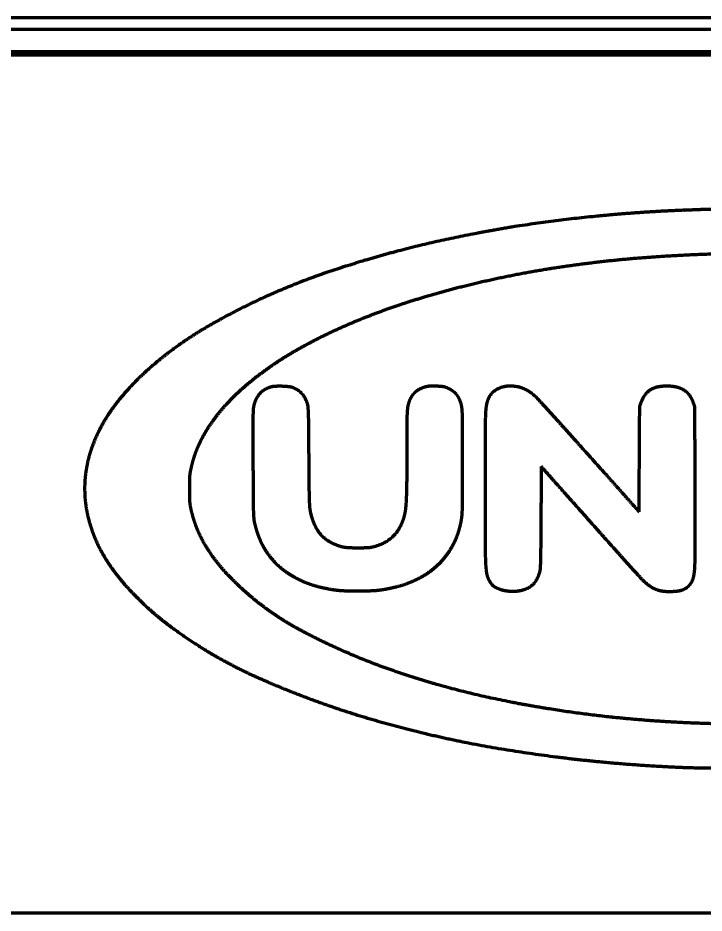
# Model space of a CAD drawing. Header units: inches. Extents: x -2405 to 7588, y 441 to 5654.
# Drawn here: x 2494.1 to 2586.1, y 3983.6 to 4103.6 of the extents above; entities that cross this region are included whole.
import ezdxf

# ---------------------------------------------------------------- set-up
doc = ezdxf.new("R2010")
doc.units = ezdxf.units.IN

msp = doc.modelspace()

# ---------------------------------------------------------------- linework, layer by layer
at = {"linetype": 'Continuous', "lineweight": 70}
for p, q in [((2871.96, 4103.63), (2309.59, 4103.63)), ((2147.78, 4102.13), (3033.78, 4102.13)), ((2147.78, 4099.13), (3033.78, 4099.13)), ((2865.28, 4098.63), (2316.28, 4098.63)), ((2807.78, 3983.63), (2373.78, 3983.63))]:
    msp.add_line(p, q, dxfattribs=at)
for points, weights, knots in [([(2600.19, 4077.84), (2599.51, 4077.87), (2598.83, 4077.89), (2596.56, 4077.92), (2594.96, 4077.93), (2591.77, 4077.96), (2590.17, 4077.97), (2587.9, 4077.98), (2587.23, 4077.97), (2586.4, 4077.95), (2586.24, 4077.94), (2585.8, 4077.93), (2585.52, 4077.92), (2584.93, 4077.89), (2584.62, 4077.88), (2583.98, 4077.86), (2583.66, 4077.85), (2577.75, 4077.62), (2572.17, 4077.16), (2561.29, 4075.82), (2556, 4074.91), (2545.91, 4072.68), (2541.11, 4071.36), (2532.17, 4068.4), (2528.07, 4066.71), (2522.67, 4064.01), (2521.26, 4063.25), (2518.61, 4061.73), (2517.38, 4060.95), (2515.07, 4059.36), (2513.99, 4058.55), (2511.94, 4056.86), (2510.97, 4055.99), (2509.34, 4054.37), (2508.67, 4053.63), (2507.43, 4052.18), (2506.88, 4051.45), (2505.89, 4049.99), (2505.46, 4049.25), (2504.68, 4047.76), (2504.35, 4047), (2504.07, 4046.22), (2503.7, 4045.22), (2503.43, 4044.18), (2503.25, 4043.13), (2503.08, 4042.1), (2503.01, 4041.05), (2503.05, 4040), (2503.08, 4038.95), (2503.22, 4037.9), (2503.46, 4036.87), (2503.71, 4035.81), (2504.04, 4034.77), (2504.76, 4033.09), (2505.09, 4032.43), (2505.82, 4031.14), (2506.22, 4030.52), (2507.11, 4029.26), (2507.6, 4028.63), (2508.7, 4027.35), (2509.3, 4026.7), (2510.32, 4025.68), (2510.71, 4025.3), (2511.46, 4024.59), (2511.82, 4024.26), (2512.55, 4023.63), (2512.92, 4023.32), (2513.7, 4022.69), (2514.12, 4022.37), (2518.21, 4019.32), (2522.16, 4017.01), (2526.35, 4015.16), (2531.31, 4012.96), (2536.41, 4011.1), (2547.45, 4007.89), (2553.38, 4006.55), (2565.77, 4004.53), (2572.22, 4003.81), (2579.78, 4003.34), (2580.88, 4003.28), (2582.82, 4003.18), (2583.67, 4003.15), (2585.46, 4003.1), (2586.4, 4003.08), (2587.34, 4003.08)], [0.500003680185, 0.499951833995, 0.499951833995, 0.500003125685, 0.500003125685, 0.500003134164, 0.500003134164, 0.499950342043, 0.499950342043, 0.500002780016, 0.500002780016, 0.500003632658, 0.500003632658, 0.5000036294, 0.5000036294, 0.500003631943, 0.500003631943, 0.499712041405, 0.499712041405, 0.499626581432, 0.499626581432, 0.499570764247, 0.499570764247, 0.499147291053, 0.499147291053, 0.499856082342, 0.499856082342, 0.499741523013, 0.499741523013, 0.499697398225, 0.499697398225, 0.499615378368, 0.499615378368, 0.499717367768, 0.499717367768, 0.499509800036, 0.499509800036, 0.49943320441, 0.49943320441, 0.499316886864, 0.499316886864, 0.500003680185, 0.498576185915, 0.498576185915, 0.500003680185, 0.498389820463, 0.498389820463, 0.500003680185, 0.498416120355, 0.498416120355, 0.500003680185, 0.498702961474, 0.498702961474, 0.499514934223, 0.499514934223, 0.499556287066, 0.499556287066, 0.499619738583, 0.499619738583, 0.499803196126, 0.499803196126, 0.499966690231, 0.499966690231, 0.49992872485, 0.49992872485, 0.499925885485, 0.499925885485, 0.499958910845, 0.499958910845, 0.497922649304, 0.497922649304, 0.500003680185, 0.499255633466, 0.499255633466, 0.499390037942, 0.499390037942, 0.499589929812, 0.499589929812, 0.499998142907, 0.499998142907, 0.499979520616, 0.499979520616, 0.499986543899, 0.499986543899, 0.500003680185], [0, 0, 0, 0, 0.009508, 0.009508, 0.031905, 0.031905, 0.054312, 0.054312, 0.063734, 0.063734, 0.066018, 0.066018, 0.069872, 0.069872, 0.074311, 0.074311, 0.078787, 0.078787, 0.157355, 0.157355, 0.232677, 0.232677, 0.30258, 0.30258, 0.365018, 0.365018, 0.387555, 0.387555, 0.408036, 0.408036, 0.427121, 0.427121, 0.445479, 0.445479, 0.459571, 0.459571, 0.472445, 0.472445, 0.484522, 0.484522, 0.496245, 0.496245, 0.496245, 0.51141, 0.51141, 0.51141, 0.526313, 0.526313, 0.526313, 0.541371, 0.541371, 0.541371, 0.556984, 0.556984, 0.567525, 0.567525, 0.578233, 0.578233, 0.589688, 0.589688, 0.602466, 0.602466, 0.610351, 0.610351, 0.617358, 0.617358, 0.624265, 0.624265, 0.631841, 0.631841, 0.697719, 0.697719, 0.697719, 0.776203, 0.776203, 0.864136, 0.864136, 0.958146, 0.958146, 0.974023, 0.974023, 0.986384, 0.986384, 1, 1, 1, 1]), ([(2588.34, 4072.03), (2584.84, 4071.95), (2581.35, 4071.77), (2574.54, 4071.24), (2571.23, 4070.88), (2564.77, 4069.96), (2561.63, 4069.41), (2555.52, 4068.12), (2552.55, 4067.38), (2547.33, 4065.87), (2545.08, 4065.14), (2540.76, 4063.56), (2538.7, 4062.71), (2534.82, 4060.92), (2532.99, 4059.98), (2529.62, 4058.04), (2528.08, 4057.02), (2525.7, 4055.23), (2524.82, 4054.51), (2523.19, 4053.04), (2522.45, 4052.29), (2521.1, 4050.76), (2520.49, 4049.98), (2519.42, 4048.42), (2518.96, 4047.64), (2518.43, 4046.54), (2518.3, 4046.26), (2518.07, 4045.71), (2517.96, 4045.44), (2517.77, 4044.9), (2517.69, 4044.63), (2517.52, 4044.04), (2517.44, 4043.74), (2517.32, 4043.21), (2517.27, 4043), (2517.2, 4042.62), (2517.18, 4042.45), (2517.15, 4042.08), (2517.14, 4041.88), (2517.13, 4041.29), (2517.13, 4040.9), (2517.13, 4040.15), (2517.13, 4039.79), (2517.14, 4039.22), (2517.15, 4039.01), (2517.17, 4038.62), (2517.19, 4038.46), (2517.24, 4038.11), (2517.28, 4037.93), (2517.52, 4036.83), (2517.8, 4035.94), (2518.16, 4035.07), (2518.53, 4034.18), (2518.98, 4033.32), (2519.49, 4032.5), (2520.05, 4031.61), (2520.67, 4030.77), (2522.12, 4029.08), (2522.93, 4028.24), (2523.78, 4027.44), (2526.31, 4025.06), (2529.14, 4023.05), (2532.21, 4021.43), (2535.96, 4019.44), (2539.85, 4017.74), (2548.42, 4014.71), (2553.08, 4013.4), (2562.96, 4011.3), (2568.14, 4010.48), (2576.57, 4009.58), (2579.79, 4009.33), (2586.27, 4009.01), (2589.54, 4008.94), (2596.06, 4008.98), (2599.31, 4009.1), (2605.75, 4009.5), (2608.94, 4009.79), (2617.79, 4010.86), (2623.4, 4011.87), (2633.94, 4014.38), (2638.82, 4015.95), (2643.55, 4017.89), (2647.59, 4019.55), (2651.46, 4021.57), (2655.13, 4023.92), (2658.06, 4025.81), (2660.63, 4028.18), (2662.73, 4030.97), (2663.13, 4031.5), (2663.51, 4032.05), (2664.19, 4033.16), (2664.5, 4033.72), (2665.04, 4034.86), (2665.27, 4035.44), (2665.67, 4036.6), (2665.83, 4037.18), (2666, 4037.96), (2666.03, 4038.15), (2666.09, 4038.51), (2666.11, 4038.68), (2666.13, 4039.06), (2666.14, 4039.27), (2666.15, 4039.84), (2666.15, 4040.2), (2666.15, 4040.93), (2666.15, 4041.31), (2666.14, 4041.89), (2666.13, 4042.09), (2666.1, 4042.45), (2666.08, 4042.62), (2666.01, 4043), (2665.96, 4043.21), (2665.72, 4044.23), (2665.47, 4045.01), (2664.86, 4046.55), (2664.5, 4047.29), (2663.65, 4048.76), (2663.16, 4049.49), (2662.04, 4050.92), (2661.42, 4051.64), (2659.45, 4053.68), (2658.03, 4054.92), (2654.81, 4057.28), (2653.04, 4058.42), (2649.16, 4060.6), (2647.05, 4061.63), (2642.49, 4063.57), (2640.06, 4064.49), (2634.72, 4066.27), (2631.81, 4067.11), (2625.72, 4068.58), (2622.55, 4069.24), (2616.01, 4070.35), (2612.64, 4070.8), (2605.76, 4071.51), (2602.26, 4071.76), (2598.06, 4071.93), (2597.37, 4071.96), (2595.6, 4071.99), (2594.52, 4072), (2592.36, 4072.03), (2591.29, 4072.04), (2589.59, 4072.05), (2588.96, 4072.04), (2588.34, 4072.03)], [0.500093243168, 0.499968918944, 0.499968918944, 0.499927037543, 0.499927037543, 0.499911098367, 0.499911098367, 0.499861647373, 0.499861647373, 0.499898802127, 0.499898802127, 0.499810239054, 0.499810239054, 0.49976208682, 0.49976208682, 0.499467269408, 0.499467269408, 0.49974646444, 0.49974646444, 0.499573085874, 0.499573085874, 0.499488227391, 0.499488227391, 0.49912322686, 0.49912322686, 0.499992527148, 0.499992527148, 0.499930492133, 0.499930492133, 0.499935021323, 0.499935021323, 0.500006461427, 0.500006461427, 0.500004118567, 0.500004118567, 0.499641098677, 0.499641098677, 0.499888634211, 0.499888634211, 0.50008763937, 0.50008763937, 0.500086385394, 0.500086385394, 0.499968171436, 0.499968171436, 0.499810513552, 0.499810513552, 0.49991978318, 0.49991978318, 0.498730676658, 0.498730676658, 0.500093243168, 0.498971631333, 0.498971631333, 0.500093243168, 0.499157234141, 0.499157234141, 0.499608979647, 0.499608979647, 0.500093243168, 0.4971219785, 0.4971219785, 0.500093243168, 0.499199916727, 0.499199916727, 0.499383490015, 0.499383490015, 0.499654288058, 0.499654288058, 0.499955791954, 0.499955791954, 0.499964844697, 0.499964844697, 0.499964159273, 0.499964159273, 0.499950302194, 0.499950302194, 0.49956284229, 0.49956284229, 0.499077013387, 0.499077013387, 0.500093243168, 0.498729474404, 0.498729474404, 0.500093243168, 0.494910309467, 0.494910309467, 0.500093243168, 0.499710351131, 0.499710351131, 0.499604481794, 0.499604481794, 0.49956969486, 0.49956969486, 0.499495067823, 0.499495067823, 0.499959650135, 0.499959650135, 0.499795584787, 0.499795584787, 0.499953504743, 0.499953504743, 0.500085889184, 0.500085889184, 0.500086958789, 0.500086958789, 0.499890660625, 0.499890660625, 0.499663401309, 0.499663401309, 0.500004641898, 0.500004641898, 0.499181752679, 0.499181752679, 0.499208615396, 0.499208615396, 0.499306402964, 0.499306402964, 0.499628453376, 0.499628453376, 0.498884407075, 0.498884407075, 0.499477873797, 0.499477873797, 0.499599926964, 0.499599926964, 0.499825646443, 0.499825646443, 0.499795246802, 0.499795246802, 0.499892445713, 0.499892445713, 0.499910480947, 0.499910480947, 0.499943927995, 0.499943927995, 0.50006989904, 0.50006989904, 0.500091447584, 0.500091447584, 0.500091603784, 0.500091603784, 0.500058956377, 0.500058956377, 0.500093243168], [0, 0, 0, 0, 0.031224, 0.031224, 0.060964, 0.060964, 0.08939, 0.08939, 0.116688, 0.116688, 0.137822, 0.137822, 0.157663, 0.157663, 0.17592, 0.17592, 0.192316, 0.192316, 0.20239, 0.20239, 0.211797, 0.211797, 0.220519, 0.220519, 0.228566, 0.228566, 0.2313, 0.2313, 0.233823, 0.233823, 0.236373, 0.236373, 0.239192, 0.239192, 0.241135, 0.241135, 0.242607, 0.242607, 0.24439, 0.24439, 0.247825, 0.247825, 0.250997, 0.250997, 0.25289, 0.25289, 0.254377, 0.254377, 0.255989, 0.255989, 0.264237, 0.264237, 0.264237, 0.272736, 0.272736, 0.272736, 0.281911, 0.281911, 0.292141, 0.292141, 0.292141, 0.322328, 0.322328, 0.322328, 0.359169, 0.359169, 0.401161, 0.401161, 0.44661, 0.44661, 0.474554, 0.474554, 0.50281, 0.50281, 0.53098, 0.53098, 0.558668, 0.558668, 0.607993, 0.607993, 0.652163, 0.652163, 0.652163, 0.689671, 0.689671, 0.689671, 0.719383, 0.719383, 0.719383, 0.725052, 0.725052, 0.730491, 0.730491, 0.735749, 0.735749, 0.740886, 0.740886, 0.742535, 0.742535, 0.743977, 0.743977, 0.745764, 0.745764, 0.748781, 0.748781, 0.751976, 0.751976, 0.753677, 0.753677, 0.755088, 0.755088, 0.756935, 0.756935, 0.763888, 0.763888, 0.770863, 0.770863, 0.778191, 0.778191, 0.786182, 0.786182, 0.801966, 0.801966, 0.819606, 0.819606, 0.839255, 0.839255, 0.861003, 0.861003, 0.886316, 0.886316, 0.913339, 0.913339, 0.941707, 0.941707, 0.971038, 0.971038, 0.976793, 0.976793, 0.985822, 0.985822, 0.99479, 0.99479, 1, 1, 1, 1]), ([(2553.68, 4049.25), (2553.68, 4047.55), (2553.68, 4045.85), (2553.68, 4042.41), (2553.68, 4040.68), (2553.67, 4038.33), (2553.65, 4037.73), (2553.59, 4036.72), (2553.53, 4036.32), (2553.35, 4035.47), (2553.23, 4035.03), (2553.09, 4034.59), (2552.8, 4033.69), (2552.39, 4032.85), (2551.87, 4032.06), (2551.36, 4031.28), (2550.75, 4030.58), (2550.04, 4029.96), (2549.31, 4029.33), (2548.5, 4028.79), (2547.63, 4028.37), (2546.7, 4027.91), (2545.72, 4027.56), (2544.3, 4027.21), (2543.88, 4027.12), (2543.11, 4026.97), (2542.75, 4026.91), (2542, 4026.83), (2541.61, 4026.81), (2540.71, 4026.78), (2540.19, 4026.77), (2539.21, 4026.77), (2538.75, 4026.78), (2537.96, 4026.8), (2537.63, 4026.81), (2537, 4026.87), (2536.7, 4026.9), (2536.03, 4027.01), (2535.65, 4027.08), (2534.64, 4027.28), (2534.02, 4027.45), (2532.81, 4027.85), (2532.23, 4028.1), (2531.12, 4028.66), (2530.6, 4028.97), (2530.1, 4029.32), (2529.62, 4029.66), (2529.17, 4030.04), (2528.75, 4030.45), (2528.4, 4030.81), (2528.07, 4031.18), (2527.47, 4031.99), (2527.2, 4032.41), (2526.72, 4033.31), (2526.51, 4033.78), (2526.15, 4034.8), (2525.99, 4035.34), (2525.81, 4036.11), (2525.77, 4036.34), (2525.73, 4036.89), (2525.71, 4037.21), (2525.69, 4038.1), (2525.68, 4038.67), (2525.67, 4040.78), (2525.66, 4042.32), (2525.65, 4045.23), (2525.64, 4046.58), (2525.64, 4048.6), (2525.64, 4049.25), (2525.65, 4050.3), (2525.66, 4050.7), (2525.68, 4051.09), (2525.69, 4051.27), (2525.71, 4051.45), (2525.75, 4051.63), (2525.83, 4051.95), (2525.93, 4052.26), (2526.07, 4052.56), (2526.2, 4052.82), (2526.36, 4053.07), (2526.55, 4053.29), (2526.74, 4053.5), (2526.96, 4053.68), (2527.2, 4053.83), (2527.45, 4053.98), (2527.72, 4054.1), (2528, 4054.18), (2528.2, 4054.23), (2528.41, 4054.27), (2528.62, 4054.28), (2528.93, 4054.29), (2529.23, 4054.29), (2529.83, 4054.28), (2530.13, 4054.25), (2530.43, 4054.22), (2530.62, 4054.2), (2530.8, 4054.16), (2530.98, 4054.09)], [0.501261827848, 0.50126146186, 0.50126146186, 0.501261196403, 0.501261196403, 0.501119236812, 0.501119236812, 0.500310794273, 0.500310794273, 0.500843335282, 0.500843335282, 0.501261827848, 0.498274838994, 0.498274838994, 0.501261827848, 0.498121608299, 0.498121608299, 0.501261827848, 0.4984018291, 0.4984018291, 0.501261827848, 0.499391384429, 0.499391384429, 0.501151022492, 0.501151022492, 0.500970850521, 0.500970850521, 0.501027469603, 0.501027469603, 0.50121717557, 0.50121717557, 0.501240349428, 0.501240349428, 0.501094558092, 0.501094558092, 0.501048037547, 0.501048037547, 0.501205791041, 0.501205791041, 0.500545356499, 0.500545356499, 0.50041224982, 0.50041224982, 0.500352050379, 0.500352050379, 0.501261827848, 0.500139344327, 0.500139344327, 0.501261827848, 0.50032986829, 0.50032986829, 0.500295538552, 0.500295538552, 0.500381196425, 0.500381196425, 0.500712649004, 0.500712649004, 0.5003755702, 0.5003755702, 0.501125566954, 0.501125566954, 0.501243811738, 0.501243811738, 0.501261725147, 0.501261725147, 0.501261645035, 0.501261645035, 0.50125251434, 0.50125251434, 0.501236959503, 0.501236959503, 0.501261827848, 0.499744591967, 0.499744591967, 0.501261827848, 0.499436947428, 0.499436947428, 0.501261827848, 0.497818593227, 0.497818593227, 0.501261827848, 0.497408735827, 0.497408735827, 0.501261827848, 0.498216420371, 0.498216420371, 0.501261827848, 0.499154920034, 0.499154920034, 0.501261827848, 0.501010745257, 0.501010745257, 0.501027694707, 0.501027694707, 0.501261827848, 0.497917841804, 0.497917841804, 0.501261827848], [0, 0, 0, 0, 0.072966, 0.072966, 0.14756, 0.14756, 0.173538, 0.173538, 0.190799, 0.190799, 0.210581, 0.210581, 0.210581, 0.250591, 0.250591, 0.250591, 0.290025, 0.290025, 0.290025, 0.330749, 0.330749, 0.330749, 0.374263, 0.374263, 0.392109, 0.392109, 0.407277, 0.407277, 0.423541, 0.423541, 0.445119, 0.445119, 0.464571, 0.464571, 0.478216, 0.478216, 0.490896, 0.490896, 0.506798, 0.506798, 0.533803, 0.533803, 0.560011, 0.560011, 0.585321, 0.585321, 0.585321, 0.60971, 0.60971, 0.60971, 0.63048, 0.63048, 0.651086, 0.651086, 0.672498, 0.672498, 0.695634, 0.695634, 0.705183, 0.705183, 0.718341, 0.718341, 0.741765, 0.741765, 0.805213, 0.805213, 0.861043, 0.861043, 0.888054, 0.888054, 0.9042, 0.9042, 0.9042, 0.911707, 0.911707, 0.911707, 0.925072, 0.925072, 0.925072, 0.937024, 0.937024, 0.937024, 0.94839, 0.94839, 0.94839, 0.96013, 0.96013, 0.96013, 0.968523, 0.968523, 0.968523, 0.980625, 0.980625, 0.992559, 0.992559, 0.992559, 1, 1, 1, 1]), ([(2530.98, 4054.09), (2531.2, 4053.99), (2531.42, 4053.88), (2531.62, 4053.75), (2531.81, 4053.62), (2531.98, 4053.47), (2532.13, 4053.3), (2532.29, 4053.13), (2532.42, 4052.94), (2532.53, 4052.73), (2532.66, 4052.51), (2532.76, 4052.27), (2532.84, 4052.03), (2532.9, 4051.85), (2532.94, 4051.68), (2532.96, 4051.5), (2532.98, 4051.22), (2533, 4050.95), (2533.03, 4050.16), (2533.04, 4049.66), (2533.06, 4047.69), (2533.07, 4046.24), (2533.09, 4043.41), (2533.11, 4042.03), (2533.12, 4040.09), (2533.14, 4039.53), (2533.16, 4038.64), (2533.18, 4038.32), (2533.22, 4037.78), (2533.26, 4037.55), (2533.42, 4036.85), (2533.56, 4036.38), (2533.75, 4035.93), (2533.91, 4035.52), (2534.12, 4035.14), (2534.37, 4034.79), (2534.6, 4034.46), (2534.88, 4034.16), (2535.19, 4033.91), (2535.51, 4033.64), (2535.86, 4033.42), (2536.23, 4033.24), (2536.5, 4033.12), (2536.77, 4033), (2537.26, 4032.82), (2537.49, 4032.76), (2537.72, 4032.71), (2537.98, 4032.67), (2538.24, 4032.64), (2538.91, 4032.61), (2539.32, 4032.6), (2540.05, 4032.61), (2540.37, 4032.61), (2540.87, 4032.62), (2541.03, 4032.63), (2541.34, 4032.66), (2541.47, 4032.68), (2541.76, 4032.75), (2541.93, 4032.79), (2542.34, 4032.92), (2542.58, 4033), (2543.03, 4033.19), (2543.24, 4033.3), (2543.63, 4033.52), (2543.81, 4033.65), (2544.17, 4033.93), (2544.34, 4034.08), (2544.67, 4034.41), (2544.82, 4034.59), (2545.11, 4034.99), (2545.24, 4035.21), (2545.49, 4035.66), (2545.6, 4035.9), (2545.79, 4036.4), (2545.87, 4036.65), (2546.02, 4037.24), (2546.08, 4037.58), (2546.16, 4038.4), (2546.19, 4038.88), (2546.24, 4040.1), (2546.26, 4040.83), (2546.27, 4042.86), (2546.28, 4044.15), (2546.28, 4046.82), (2546.28, 4048.2), (2546.29, 4050.08), (2546.31, 4050.58), (2546.35, 4051.08), (2546.37, 4051.38), (2546.42, 4051.67), (2546.5, 4051.96), (2546.58, 4052.23), (2546.68, 4052.49), (2546.82, 4052.74), (2546.91, 4052.91), (2547.02, 4053.07), (2547.14, 4053.22), (2547.26, 4053.36), (2547.4, 4053.49), (2547.55, 4053.61), (2547.7, 4053.73), (2547.86, 4053.84), (2548.03, 4053.92), (2548.2, 4054.01), (2548.38, 4054.09), (2548.69, 4054.18), (2548.81, 4054.21), (2549.03, 4054.26), (2549.14, 4054.28), (2549.37, 4054.3), (2549.5, 4054.3), (2549.81, 4054.3), (2550.01, 4054.3), (2550.4, 4054.29), (2550.61, 4054.28), (2550.92, 4054.26), (2551.04, 4054.24), (2551.25, 4054.2), (2551.34, 4054.18), (2551.55, 4054.1), (2551.67, 4054.05), (2551.94, 4053.92), (2552.09, 4053.84), (2552.24, 4053.74), (2552.38, 4053.64), (2552.51, 4053.54), (2552.63, 4053.42), (2552.75, 4053.31), (2552.85, 4053.19), (2552.95, 4053.05), (2553.05, 4052.91), (2553.14, 4052.77), (2553.21, 4052.61), (2553.34, 4052.36), (2553.43, 4052.1), (2553.5, 4051.83), (2553.57, 4051.52), (2553.61, 4051.21), (2553.66, 4050.35), (2553.67, 4049.8), (2553.68, 4049.25)], [0.501261827848, 0.499579390717, 0.499579390717, 0.501261827848, 0.498738428431, 0.498738428431, 0.501261827848, 0.498886170649, 0.498886170649, 0.501261827848, 0.499997852397, 0.499997852397, 0.501261827848, 0.499170354014, 0.499170354014, 0.501261827848, 0.501076953517, 0.501076953517, 0.501238869962, 0.501238869962, 0.501261725147, 0.501261725147, 0.501261675779, 0.501261675779, 0.501244499032, 0.501244499032, 0.50115699661, 0.50115699661, 0.500436055039, 0.500436055039, 0.50016828054, 0.50016828054, 0.501261827848, 0.498906183853, 0.498906183853, 0.501261827848, 0.498459230369, 0.498459230369, 0.501261827848, 0.498732463069, 0.498732463069, 0.501261827848, 0.500923887638, 0.500923887638, 0.499998605834, 0.499998605834, 0.501261827848, 0.500421216268, 0.500421216268, 0.501187925795, 0.501187925795, 0.501254282539, 0.501254282539, 0.500971045597, 0.500971045597, 0.5005459681, 0.5005459681, 0.501081919763, 0.501081919763, 0.500865978486, 0.500865978486, 0.500533025754, 0.500533025754, 0.500458598372, 0.500458598372, 0.500591434377, 0.500591434377, 0.500228121488, 0.500228121488, 0.500575189907, 0.500575189907, 0.500623547898, 0.500623547898, 0.500658650932, 0.500658650932, 0.500275453704, 0.500275453704, 0.501127941557, 0.501127941557, 0.50121657269, 0.50121657269, 0.501259857501, 0.501259857501, 0.501260790227, 0.501260790227, 0.501064529398, 0.501064529398, 0.501261827848, 0.499678970965, 0.499678970965, 0.501261827848, 0.498930748829, 0.498930748829, 0.501261827848, 0.499745290072, 0.499745290072, 0.501261827848, 0.499595055351, 0.499595055351, 0.501261827848, 0.499620759508, 0.499620759508, 0.501261827848, 0.499874305438, 0.499874305438, 0.500996967239, 0.500996967239, 0.500608361702, 0.500608361702, 0.500880054694, 0.500880054694, 0.50122934179, 0.50122934179, 0.501233998142, 0.501233998142, 0.500608278228, 0.500608278228, 0.499995996832, 0.499995996832, 0.500970488065, 0.500970488065, 0.500341537162, 0.500341537162, 0.501261827848, 0.499960013469, 0.499960013469, 0.501261827848, 0.499925198066, 0.499925198066, 0.501261827848, 0.500198543445, 0.500198543445, 0.501261827848, 0.498843654437, 0.498843654437, 0.501261827848, 0.500066177075, 0.500066177075, 0.501147344609, 0.501147344609, 0.501261827848], [0, 0, 0, 0, 0.012384, 0.012384, 0.012384, 0.023908, 0.023908, 0.023908, 0.035646, 0.035646, 0.035646, 0.048644, 0.048644, 0.048644, 0.057706, 0.057706, 0.057706, 0.071524, 0.071524, 0.096939, 0.096939, 0.169709, 0.169709, 0.238744, 0.238744, 0.266812, 0.266812, 0.282925, 0.282925, 0.294195, 0.294195, 0.318749, 0.318749, 0.318749, 0.340264, 0.340264, 0.340264, 0.360259, 0.360259, 0.360259, 0.380492, 0.380492, 0.380492, 0.394917, 0.394917, 0.406437, 0.406437, 0.406437, 0.419348, 0.419348, 0.43908, 0.43908, 0.455036, 0.455036, 0.46322, 0.46322, 0.469763, 0.469763, 0.478026, 0.478026, 0.490535, 0.490535, 0.501818, 0.501818, 0.512638, 0.512638, 0.523773, 0.523773, 0.535237, 0.535237, 0.54749, 0.54749, 0.560207, 0.560207, 0.573029, 0.573029, 0.589483, 0.589483, 0.612674, 0.612674, 0.648099, 0.648099, 0.710222, 0.710222, 0.776502, 0.776502, 0.800507, 0.800507, 0.800507, 0.814873, 0.814873, 0.814873, 0.828287, 0.828287, 0.828287, 0.83744, 0.83744, 0.83744, 0.846421, 0.846421, 0.846421, 0.855434, 0.855434, 0.855434, 0.864675, 0.864675, 0.870518, 0.870518, 0.875535, 0.875535, 0.881415, 0.881415, 0.89046, 0.89046, 0.900025, 0.900025, 0.905451, 0.905451, 0.910015, 0.910015, 0.915863, 0.915863, 0.924095, 0.924095, 0.924095, 0.931847, 0.931847, 0.931847, 0.939493, 0.939493, 0.939493, 0.947417, 0.947417, 0.947417, 0.960296, 0.960296, 0.960296, 0.974736, 0.974736, 1, 1, 1, 1]), ([(2564.26, 4043.49), (2564.25, 4041.21), (2564.23, 4038.93), (2564.21, 4035.31), (2564.2, 4033.98), (2564.18, 4032.04), (2564.17, 4031.44), (2564.15, 4030.5), (2564.13, 4030.15), (2564.11, 4029.81), (2564.1, 4029.64), (2564.08, 4029.48), (2564.03, 4029.32), (2563.92, 4028.96), (2563.78, 4028.62), (2563.6, 4028.29), (2563.45, 4028.01), (2563.25, 4027.76), (2563.01, 4027.55), (2562.78, 4027.34), (2562.51, 4027.18), (2562.22, 4027.06), (2561.88, 4026.93), (2561.54, 4026.84), (2561.18, 4026.78), (2560.84, 4026.73), (2560.5, 4026.72), (2560.15, 4026.74), (2559.8, 4026.76), (2559.46, 4026.81), (2559.12, 4026.89), (2558.82, 4026.97), (2558.52, 4027.08), (2558.24, 4027.22), (2558.01, 4027.33), (2557.81, 4027.48), (2557.65, 4027.67), (2557.62, 4027.72), (2557.58, 4027.76), (2557.51, 4027.87), (2557.47, 4027.93), (2557.39, 4028.06), (2557.35, 4028.13), (2557.28, 4028.26), (2557.25, 4028.33), (2557.08, 4028.68), (2557, 4028.98), (2556.95, 4029.29), (2556.89, 4029.74), (2556.85, 4030.18), (2556.8, 4031.46), (2556.79, 4032.29), (2556.78, 4035.6), (2556.78, 4038.09), (2556.77, 4043.15), (2556.78, 4045.72), (2556.78, 4049.07), (2556.8, 4049.85), (2556.85, 4051.06), (2556.9, 4051.48), (2556.98, 4051.89), (2557.04, 4052.21), (2557.15, 4052.53), (2557.31, 4052.82), (2557.47, 4053.12), (2557.68, 4053.38), (2557.95, 4053.59), (2558.23, 4053.82), (2558.54, 4053.99), (2558.88, 4054.11), (2559.24, 4054.23), (2559.62, 4054.3), (2560.01, 4054.31), (2560.43, 4054.32), (2560.84, 4054.27), (2561.25, 4054.18)], [0.5006904328, 0.5006904328, 0.5006904328, 0.500690261874, 0.500690261874, 0.500677870217, 0.500677870217, 0.500649139592, 0.500649139592, 0.5006904328, 0.498448427996, 0.498448427996, 0.5006904328, 0.498824933948, 0.498824933948, 0.5006904328, 0.495821288736, 0.495821288736, 0.5006904328, 0.495577358052, 0.495577358052, 0.5006904328, 0.498433545363, 0.498433545363, 0.5006904328, 0.499047079747, 0.499047079747, 0.5006904328, 0.499139152372, 0.499139152372, 0.5006904328, 0.498880464281, 0.498880464281, 0.5006904328, 0.493575990601, 0.493575990601, 0.5006904328, 0.500202278638, 0.500202278638, 0.500589432385, 0.500589432385, 0.500592074761, 0.500592074761, 0.500512869308, 0.500512869308, 0.4971862558, 0.4971862558, 0.5006904328, 0.500233745311, 0.500233745311, 0.500642542926, 0.500642542926, 0.500690259161, 0.500690259161, 0.500690255739, 0.500690255739, 0.500618414736, 0.500618414736, 0.499816648272, 0.499816648272, 0.5006904328, 0.496933549637, 0.496933549637, 0.5006904328, 0.493899236143, 0.493899236143, 0.5006904328, 0.495696798074, 0.495696798074, 0.5006904328, 0.496612445454, 0.496612445454, 0.5006904328, 0.498077559741, 0.498077559741, 0.5006904328], [0, 0, 0, 0, 0.137909, 0.137909, 0.218708, 0.218708, 0.254863, 0.254863, 0.275837, 0.275837, 0.275837, 0.285826, 0.285826, 0.285826, 0.308209, 0.308209, 0.308209, 0.327124, 0.327124, 0.327124, 0.345542, 0.345542, 0.345542, 0.366516, 0.366516, 0.366516, 0.386636, 0.386636, 0.386636, 0.406885, 0.406885, 0.406885, 0.425136, 0.425136, 0.425136, 0.439472, 0.439472, 0.439472, 0.442717, 0.442717, 0.446957, 0.446957, 0.451443, 0.451443, 0.455506, 0.455506, 0.473379, 0.473379, 0.473379, 0.498691, 0.498691, 0.545517, 0.545517, 0.686229, 0.686229, 0.831615, 0.831615, 0.8758, 0.8758, 0.899604, 0.899604, 0.899604, 0.918094, 0.918094, 0.918094, 0.936892, 0.936892, 0.936892, 0.95645, 0.95645, 0.95645, 0.977488, 0.977488, 0.977488, 1, 1, 1, 1]), ([(2561.25, 4054.18), (2561.44, 4054.13), (2561.63, 4054.07), (2562, 4053.92), (2562.18, 4053.84), (2562.54, 4053.63), (2562.72, 4053.51), (2563.08, 4053.23), (2563.26, 4053.08), (2563.59, 4052.77), (2563.74, 4052.62), (2564.54, 4051.74), (2565.19, 4051.03), (2566.61, 4049.46), (2567.37, 4048.62), (2569, 4046.81), (2569.87, 4045.84), (2572.95, 4042.4), (2575.16, 4039.92), (2577.38, 4037.43)], [0.5006904328, 0.499769855733, 0.499769855733, 0.499840254578, 0.499840254578, 0.499961184397, 0.499961184397, 0.500305771749, 0.500305771749, 0.500415981462, 0.500415981462, 0.500690265903, 0.500690265903, 0.500689651241, 0.500689651241, 0.500690071171, 0.500690071171, 0.5006904328, 0.5006904328, 0.5006904328], [0, 0, 0, 0, 0.025549, 0.025549, 0.051392, 0.051392, 0.078958, 0.078958, 0.109604, 0.109604, 0.136772, 0.136772, 0.261245, 0.261245, 0.407292, 0.407292, 0.573439, 0.573439, 1, 1, 1, 1]), ([(2577.47, 4051.56), (2577.53, 4051.73), (2577.6, 4051.91), (2577.8, 4052.45), (2577.98, 4052.79), (2578.2, 4053.1), (2578.39, 4053.38), (2578.63, 4053.61), (2578.91, 4053.79), (2579.2, 4053.98), (2579.52, 4054.11), (2579.86, 4054.18), (2580.27, 4054.26), (2580.68, 4054.31), (2581.1, 4054.31), (2581.53, 4054.31), (2581.96, 4054.26), (2582.39, 4054.17), (2582.74, 4054.09), (2583.08, 4053.95), (2583.38, 4053.76), (2583.67, 4053.57), (2583.92, 4053.33), (2584.12, 4053.05), (2584.34, 4052.74), (2584.51, 4052.4), (2584.64, 4052.03), (2584.7, 4051.85), (2584.76, 4051.66), (2584.83, 4051.47)], [0.5006904328, 0.5006904328, 0.5006904328, 0.498004905533, 0.498004905533, 0.5006904328, 0.494425767502, 0.494425767502, 0.5006904328, 0.495093556724, 0.495093556724, 0.5006904328, 0.498920744319, 0.498920744319, 0.5006904328, 0.498803648211, 0.498803648211, 0.5006904328, 0.495334462137, 0.495334462137, 0.5006904328, 0.494452519672, 0.494452519672, 0.5006904328, 0.497317843009, 0.497317843009, 0.5006904328, 0.5006904328, 0.5006904328, 0.5006904328], [0, 0, 0, 0, 0.057967, 0.057967, 0.174539, 0.174539, 0.174539, 0.274728, 0.274728, 0.274728, 0.377497, 0.377497, 0.377497, 0.501421, 0.501421, 0.501421, 0.628699, 0.628699, 0.628699, 0.734668, 0.734668, 0.734668, 0.834092, 0.834092, 0.834092, 0.943261, 0.943261, 0.943261, 1, 1, 1, 1]), ([(2584.83, 4051.47), (2584.83, 4047.82), (2584.84, 4044.17), (2584.86, 4037.8), (2584.86, 4035.08), (2584.86, 4031.58), (2584.85, 4030.79), (2584.8, 4029.59), (2584.75, 4029.17), (2584.67, 4028.77), (2584.61, 4028.46), (2584.5, 4028.16), (2584.34, 4027.89), (2584.21, 4027.68), (2584.06, 4027.5), (2583.87, 4027.33), (2583.7, 4027.18), (2583.5, 4027.05), (2583.28, 4026.96), (2583.02, 4026.86), (2582.76, 4026.79), (2582.48, 4026.76), (2582.12, 4026.72), (2581.76, 4026.7), (2581.07, 4026.7), (2580.74, 4026.73), (2580.41, 4026.78), (2580.13, 4026.83), (2579.86, 4026.9), (2579.6, 4027.02), (2579.33, 4027.13), (2579.07, 4027.28), (2578.83, 4027.45), (2578.54, 4027.67), (2578.26, 4027.9), (2577.85, 4028.28), (2577.72, 4028.42), (2576.95, 4029.27), (2576.3, 4029.99), (2574.91, 4031.53), (2574.16, 4032.37), (2572.55, 4034.17), (2571.7, 4035.12), (2568.65, 4038.55), (2566.46, 4041.02), (2564.26, 4043.49)], [0.5006904328, 0.5006904328, 0.5006904328, 0.500690290308, 0.500690290308, 0.50062008269, 0.50062008269, 0.499750008477, 0.499750008477, 0.5006904328, 0.495672791525, 0.495672791525, 0.5006904328, 0.496816365537, 0.496816365537, 0.5006904328, 0.495830194564, 0.495830194564, 0.5006904328, 0.497633530117, 0.497633530117, 0.5006904328, 0.500091822665, 0.500091822665, 0.499694045954, 0.499694045954, 0.5006904328, 0.49821829761, 0.49821829761, 0.5006904328, 0.498503062316, 0.498503062316, 0.5006904328, 0.500088504111, 0.500088504111, 0.500396968446, 0.500396968446, 0.500690317825, 0.500690317825, 0.500689778498, 0.500689778498, 0.500690138464, 0.500690138464, 0.5006904328, 0.5006904328, 0.5006904328], [0, 0, 0, 0, 0.218609, 0.218609, 0.381042, 0.381042, 0.428223, 0.428223, 0.453098, 0.453098, 0.453098, 0.471669, 0.471669, 0.471669, 0.485998, 0.485998, 0.485998, 0.499675, 0.499675, 0.499675, 0.515569, 0.515569, 0.515569, 0.536488, 0.536488, 0.555476, 0.555476, 0.555476, 0.571718, 0.571718, 0.571718, 0.588563, 0.588563, 0.588563, 0.609461, 0.609461, 0.6202, 0.6202, 0.674951, 0.674951, 0.738896, 0.738896, 0.811992, 0.811992, 1, 1, 1, 1])]:
    msp.add_rational_spline(points, weights, degree=3, knots=knots, dxfattribs=at)
msp.add_open_spline([(2577.38, 4037.43), (2577.39, 4039.79), (2577.41, 4042.14), (2577.44, 4046.85), (2577.45, 4049.2), (2577.47, 4051.56)], degree=3, knots=[0, 0, 0, 0, 0.5, 0.5, 1, 1, 1, 1], dxfattribs=at)

doc.saveas('drawing.dxf')
